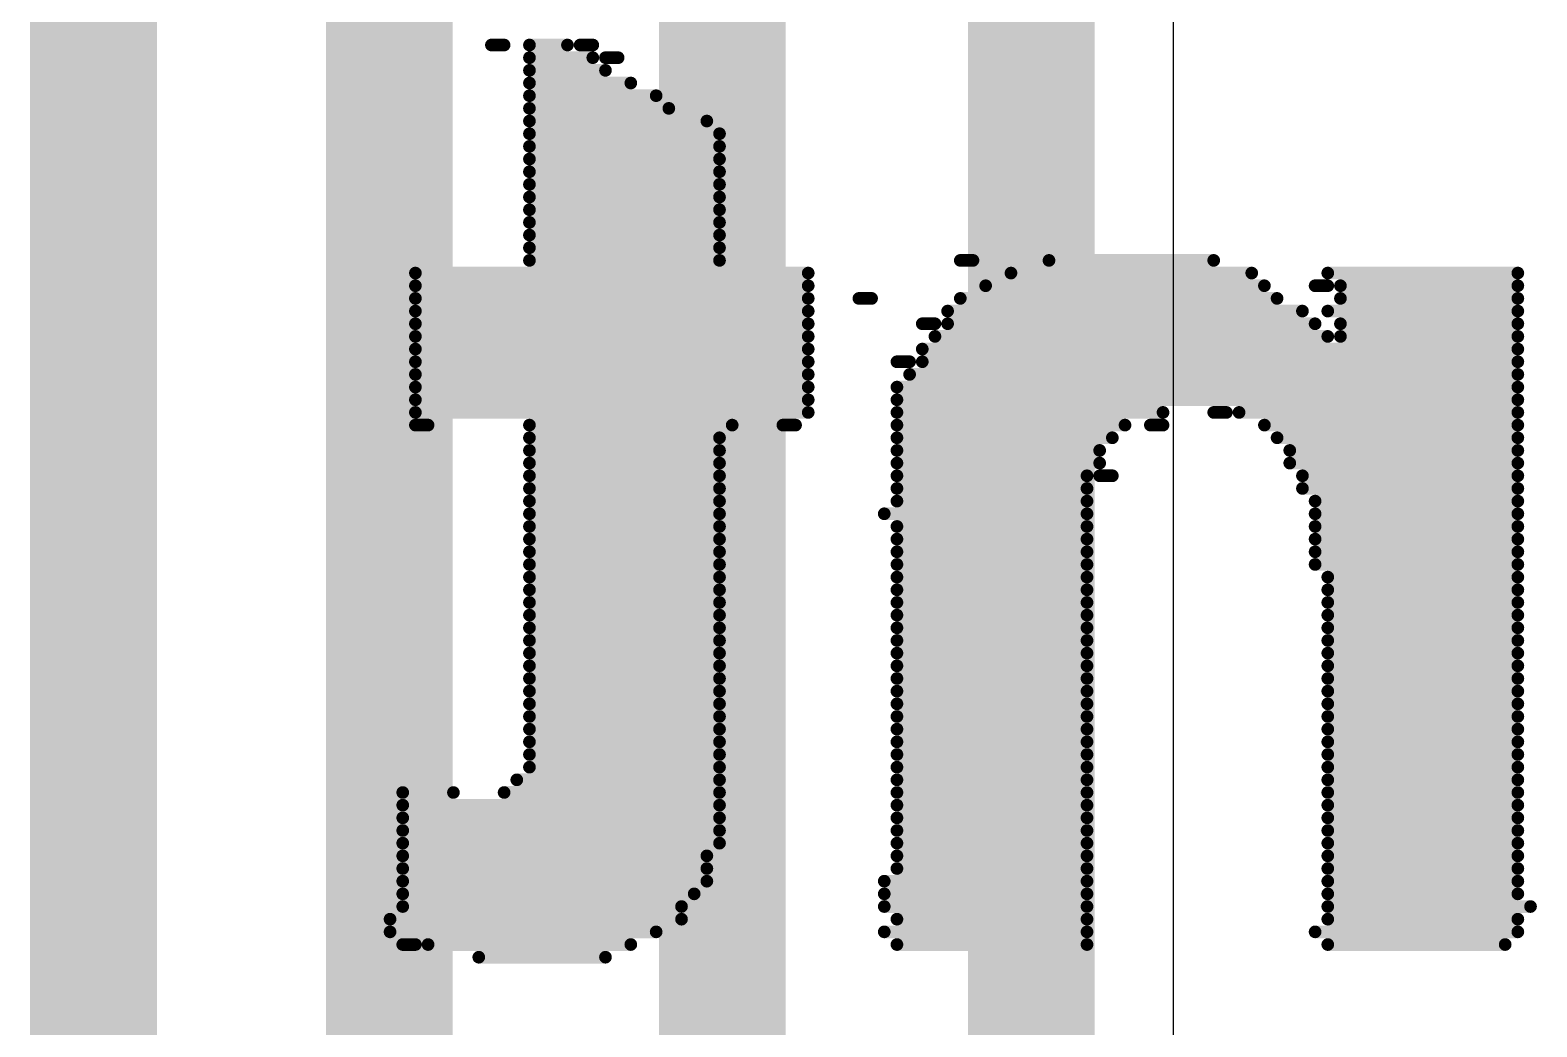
# Model space of a CAD drawing. Header units: inches. Extents: x -5 to 247, y -53 to 67.
# Drawn here: x 19.253 to 22.273, y -20.943 to -18.945 of the extents above; entities that cross this region are included whole.
import ezdxf

# ---------------------------------------------------------------- set-up
doc = ezdxf.new("R2010")
doc.units = ezdxf.units.IN
doc.layers.add('Bottom Overlay', color=54, linetype='Continuous')
doc.layers.add('Top Layer', color=1, linetype='Continuous')

msp = doc.modelspace()

# ---------------------------------------------------------------- linework, layer by layer
at = {"layer": 'Bottom Overlay', "const_width": 0.0254}
for points in [[(20.1779, -18.975), (20.2033, -18.975)], [(20.2541, -18.975), (20.3303, -18.975)], [(20.3557, -18.975), (20.3811, -18.975)], [(20.2541, -19.0004), (20.3811, -19.0004)], [(20.4065, -19.0004), (20.4319, -19.0004)], [(20.2541, -19.0258), (20.4065, -19.0258)], [(20.2541, -19.0512), (20.4573, -19.0512)], [(20.2541, -19.0766), (20.5081, -19.0766)], [(20.2541, -19.102), (20.5335, -19.102)], [(20.2541, -19.1274), (20.6097, -19.1274)], [(20.2541, -19.1528), (20.6351, -19.1528)], [(20.2541, -19.1782), (20.6351, -19.1782)], [(20.2541, -19.2036), (20.6351, -19.2036)], [(20.2541, -19.229), (20.6351, -19.229)], [(20.2541, -19.2544), (20.6351, -19.2544)], [(20.2541, -19.2798), (20.6351, -19.2798)], [(20.2541, -19.3052), (20.6351, -19.3052)], [(20.2541, -19.3306), (20.6351, -19.3306)], [(20.2541, -19.356), (20.6351, -19.356)], [(20.2541, -19.3814), (20.6351, -19.3814)], [(20.0255, -19.4322), (20.8129, -19.4322)], [(20.2541, -19.4068), (20.6351, -19.4068)], [(21.1177, -19.4068), (21.1431, -19.4068)], [(21.2193, -19.4322), (21.7019, -19.4322)], [(21.2955, -19.4068), (21.6257, -19.4068)], [(21.8543, -19.4322), (22.2353, -19.4322)], [(20.0255, -19.4576), (20.8129, -19.4576)], [(21.1685, -19.4576), (21.7273, -19.4576)], [(21.8289, -19.4576), (21.8543, -19.4576)], [(21.8797, -19.4576), (22.2353, -19.4576)], [(20.0255, -19.483), (20.8129, -19.483)], [(20.9145, -19.483), (20.9399, -19.483)], [(21.1177, -19.483), (21.7527, -19.483)], [(21.8797, -19.483), (22.2353, -19.483)], [(20.0255, -19.5084), (20.8129, -19.5084)], [(21.0923, -19.5084), (21.8035, -19.5084)], [(21.8543, -19.5084), (22.2353, -19.5084)], [(20.0255, -19.5338), (20.8129, -19.5338)], [(21.0415, -19.5338), (21.0669, -19.5338)], [(21.0923, -19.5338), (21.8289, -19.5338)], [(21.8797, -19.5338), (22.2353, -19.5338)], [(20.0255, -19.5592), (20.8129, -19.5592)], [(21.0669, -19.5592), (21.8543, -19.5592)], [(21.8797, -19.5592), (22.2353, -19.5592)], [(20.0255, -19.5846), (20.8129, -19.5846)], [(20.0255, -19.61), (20.8129, -19.61)], [(20.9907, -19.61), (21.0161, -19.61)], [(21.0415, -19.5846), (22.2353, -19.5846)], [(21.0415, -19.61), (22.2353, -19.61)], [(20.0255, -19.6354), (20.8129, -19.6354)], [(21.0161, -19.6354), (22.2353, -19.6354)], [(20.0255, -19.6608), (20.8129, -19.6608)], [(20.9907, -19.6608), (22.2353, -19.6608)], [(20.0255, -19.6862), (20.8129, -19.6862)], [(20.9907, -19.6862), (22.2353, -19.6862)], [(20.0255, -19.7116), (20.8129, -19.7116)], [(20.9907, -19.7116), (21.5241, -19.7116)], [(21.6257, -19.7116), (21.6511, -19.7116)], [(21.6765, -19.7116), (22.2353, -19.7116)], [(20.0255, -19.737), (20.0509, -19.737)], [(20.2541, -19.737), (20.6605, -19.737)], [(20.2541, -19.7624), (20.6351, -19.7624)], [(20.7621, -19.737), (20.7875, -19.737)], [(20.9907, -19.737), (21.4479, -19.737)], [(20.9907, -19.7624), (21.4225, -19.7624)], [(21.4987, -19.737), (21.5241, -19.737)], [(21.7273, -19.737), (22.2353, -19.737)], [(21.7527, -19.7624), (22.2353, -19.7624)], [(20.2541, -19.7878), (20.6351, -19.7878)], [(20.9907, -19.7878), (21.3971, -19.7878)], [(21.7781, -19.7878), (22.2353, -19.7878)], [(20.2541, -19.8132), (20.6351, -19.8132)], [(20.9907, -19.8132), (21.3971, -19.8132)], [(21.7781, -19.8132), (22.2353, -19.8132)], [(20.2541, -19.8386), (20.6351, -19.8386)], [(20.9907, -19.8386), (21.3717, -19.8386)], [(21.3971, -19.8386), (21.4225, -19.8386)], [(21.8035, -19.8386), (22.2353, -19.8386)], [(20.2541, -19.864), (20.6351, -19.864)], [(20.9907, -19.864), (21.3717, -19.864)], [(21.8035, -19.864), (22.2353, -19.864)], [(20.2541, -19.8894), (20.6351, -19.8894)], [(20.2541, -19.9148), (20.6351, -19.9148)], [(20.9653, -19.9148), (21.3717, -19.9148)], [(20.9907, -19.8894), (21.3717, -19.8894)], [(21.8289, -19.8894), (22.2353, -19.8894)], [(21.8289, -19.9148), (22.2353, -19.9148)], [(20.2541, -19.9402), (20.6351, -19.9402)], [(20.9907, -19.9402), (21.3717, -19.9402)], [(21.8289, -19.9402), (22.2353, -19.9402)], [(20.2541, -19.9656), (20.6351, -19.9656)], [(20.9907, -19.9656), (21.3717, -19.9656)], [(21.8289, -19.9656), (22.2353, -19.9656)], [(20.2541, -19.991), (20.6351, -19.991)], [(20.9907, -19.991), (21.3717, -19.991)], [(21.8289, -19.991), (22.2353, -19.991)], [(20.2541, -20.0164), (20.6351, -20.0164)], [(20.9907, -20.0164), (21.3717, -20.0164)], [(21.8289, -20.0164), (22.2353, -20.0164)], [(20.2541, -20.0418), (20.6351, -20.0418)], [(20.9907, -20.0418), (21.3717, -20.0418)], [(21.8543, -20.0418), (22.2353, -20.0418)], [(20.2541, -20.0672), (20.6351, -20.0672)], [(20.2541, -20.0926), (20.6351, -20.0926)], [(20.9907, -20.0672), (21.3717, -20.0672)], [(20.9907, -20.0926), (21.3717, -20.0926)], [(21.8543, -20.0672), (22.2353, -20.0672)], [(21.8543, -20.0926), (22.2353, -20.0926)], [(20.2541, -20.118), (20.6351, -20.118)], [(20.9907, -20.118), (21.3717, -20.118)], [(21.8543, -20.118), (22.2353, -20.118)], [(20.2541, -20.1434), (20.6351, -20.1434)], [(20.9907, -20.1434), (21.3717, -20.1434)], [(21.8543, -20.1434), (22.2353, -20.1434)], [(20.2541, -20.1688), (20.6351, -20.1688)], [(20.9907, -20.1688), (21.3717, -20.1688)], [(21.8543, -20.1688), (22.2353, -20.1688)], [(20.2541, -20.1942), (20.6351, -20.1942)], [(20.9907, -20.1942), (21.3717, -20.1942)], [(21.8543, -20.1942), (22.2353, -20.1942)], [(20.2541, -20.2196), (20.6351, -20.2196)], [(20.2541, -20.245), (20.6351, -20.245)], [(20.9907, -20.2196), (21.3717, -20.2196)], [(20.9907, -20.245), (21.3717, -20.245)], [(21.8543, -20.2196), (22.2353, -20.2196)], [(21.8543, -20.245), (22.2353, -20.245)], [(20.2541, -20.2704), (20.6351, -20.2704)], [(20.9907, -20.2704), (21.3717, -20.2704)], [(21.8543, -20.2704), (22.2353, -20.2704)], [(20.2541, -20.2958), (20.6351, -20.2958)], [(20.9907, -20.2958), (21.3717, -20.2958)], [(21.8543, -20.2958), (22.2353, -20.2958)], [(20.2541, -20.3212), (20.6351, -20.3212)], [(20.9907, -20.3212), (21.3717, -20.3212)], [(21.8543, -20.3212), (22.2353, -20.3212)], [(20.2541, -20.3466), (20.6351, -20.3466)], [(20.9907, -20.3466), (21.3717, -20.3466)], [(21.8543, -20.3466), (22.2353, -20.3466)], [(20.2541, -20.372), (20.6351, -20.372)], [(20.2541, -20.3974), (20.6351, -20.3974)], [(20.9907, -20.372), (21.3717, -20.372)], [(20.9907, -20.3974), (21.3717, -20.3974)], [(21.8543, -20.372), (22.2353, -20.372)], [(21.8543, -20.3974), (22.2353, -20.3974)], [(20.2541, -20.4228), (20.6351, -20.4228)], [(20.9907, -20.4228), (21.3717, -20.4228)], [(21.8543, -20.4228), (22.2353, -20.4228)], [(20.2287, -20.4482), (20.6351, -20.4482)], [(20.9907, -20.4482), (21.3717, -20.4482)], [(21.8543, -20.4482), (22.2353, -20.4482)], [(20.0001, -20.4736), (20.1017, -20.4736)], [(20.2033, -20.4736), (20.6351, -20.4736)], [(20.9907, -20.4736), (21.3717, -20.4736)], [(21.8543, -20.4736), (22.2353, -20.4736)], [(20.0001, -20.499), (20.6351, -20.499)], [(20.9907, -20.499), (21.3717, -20.499)], [(21.8543, -20.499), (22.2353, -20.499)], [(20.0001, -20.5244), (20.6351, -20.5244)], [(20.0001, -20.5498), (20.6351, -20.5498)], [(20.9907, -20.5244), (21.3717, -20.5244)], [(20.9907, -20.5498), (21.3717, -20.5498)], [(21.8543, -20.5244), (22.2353, -20.5244)], [(21.8543, -20.5498), (22.2353, -20.5498)], [(20.0001, -20.5752), (20.6351, -20.5752)], [(20.9907, -20.5752), (21.3717, -20.5752)], [(21.8543, -20.5752), (22.2353, -20.5752)], [(20.0001, -20.6006), (20.6097, -20.6006)], [(20.9907, -20.6006), (21.3717, -20.6006)], [(21.8543, -20.6006), (22.2353, -20.6006)], [(20.0001, -20.626), (20.6097, -20.626)], [(20.9907, -20.626), (21.3717, -20.626)], [(21.8543, -20.626), (22.2353, -20.626)], [(20.0001, -20.6514), (20.6097, -20.6514)], [(20.9653, -20.6514), (21.3717, -20.6514)], [(21.8543, -20.6514), (22.2353, -20.6514)], [(20.0001, -20.6768), (20.5843, -20.6768)], [(20.9653, -20.6768), (21.3717, -20.6768)], [(21.8543, -20.6768), (22.2353, -20.6768)], [(19.9747, -20.7276), (20.5589, -20.7276)], [(20.0001, -20.7022), (20.5589, -20.7022)], [(20.9653, -20.7022), (21.3717, -20.7022)], [(20.9907, -20.7276), (21.3717, -20.7276)], [(21.8543, -20.7022), (22.2607, -20.7022)], [(21.8543, -20.7276), (22.2353, -20.7276)], [(19.9747, -20.753), (20.5081, -20.753)], [(20.9653, -20.753), (21.3717, -20.753)], [(21.8289, -20.753), (22.2353, -20.753)], [(20.0001, -20.7784), (20.0255, -20.7784)], [(20.0509, -20.7784), (20.4573, -20.7784)], [(20.9907, -20.7784), (21.3717, -20.7784)], [(21.8543, -20.7784), (22.2099, -20.7784)], [(20.1525, -20.8038), (20.4065, -20.8038)]]:
    msp.add_lwpolyline(points, dxfattribs=at)
at = {"layer": 'Bottom Overlay', "const_width": 0.0127}
for points in [[(20.1715, -18.975, 1), (20.1842, -18.975, 1)], [(20.1969, -18.975, 1), (20.2096, -18.975, 1)], [(20.2477, -18.975, 1), (20.2604, -18.975, 1)], [(20.3239, -18.975, 1), (20.3366, -18.975, 1)], [(20.3493, -18.975, 1), (20.362, -18.975, 1)], [(20.3747, -18.975, 1), (20.3874, -18.975, 1)], [(20.2477, -19.0004, 1), (20.2604, -19.0004, 1)], [(20.3747, -19.0004, 1), (20.3874, -19.0004, 1)], [(20.4001, -19.0004, 1), (20.4128, -19.0004, 1)], [(20.4255, -19.0004, 1), (20.4382, -19.0004, 1)], [(20.2477, -19.0258, 1), (20.2604, -19.0258, 1)], [(20.4001, -19.0258, 1), (20.4128, -19.0258, 1)], [(20.2477, -19.0512, 1), (20.2604, -19.0512, 1)], [(20.4509, -19.0512, 1), (20.4636, -19.0512, 1)], [(20.2477, -19.0766, 1), (20.2604, -19.0766, 1)], [(20.5017, -19.0766, 1), (20.5144, -19.0766, 1)], [(20.2477, -19.102, 1), (20.2604, -19.102, 1)], [(20.2477, -19.1274, 1), (20.2604, -19.1274, 1)], [(20.5271, -19.102, 1), (20.5398, -19.102, 1)], [(20.6033, -19.1274, 1), (20.616, -19.1274, 1)], [(20.2477, -19.1528, 1), (20.2604, -19.1528, 1)], [(20.6287, -19.1528, 1), (20.6414, -19.1528, 1)], [(20.2477, -19.1782, 1), (20.2604, -19.1782, 1)], [(20.6287, -19.1782, 1), (20.6414, -19.1782, 1)], [(20.2477, -19.2036, 1), (20.2604, -19.2036, 1)], [(20.6287, -19.2036, 1), (20.6414, -19.2036, 1)], [(20.2477, -19.229, 1), (20.2604, -19.229, 1)], [(20.6287, -19.229, 1), (20.6414, -19.229, 1)], [(20.2477, -19.2544, 1), (20.2604, -19.2544, 1)], [(20.2477, -19.2798, 1), (20.2604, -19.2798, 1)], [(20.6287, -19.2544, 1), (20.6414, -19.2544, 1)], [(20.6287, -19.2798, 1), (20.6414, -19.2798, 1)], [(20.2477, -19.3052, 1), (20.2604, -19.3052, 1)], [(20.6287, -19.3052, 1), (20.6414, -19.3052, 1)], [(20.2477, -19.3306, 1), (20.2604, -19.3306, 1)], [(20.6287, -19.3306, 1), (20.6414, -19.3306, 1)], [(20.2477, -19.356, 1), (20.2604, -19.356, 1)], [(20.6287, -19.356, 1), (20.6414, -19.356, 1)], [(20.2477, -19.3814, 1), (20.2604, -19.3814, 1)], [(20.6287, -19.3814, 1), (20.6414, -19.3814, 1)], [(20.0191, -19.4322, 1), (20.0318, -19.4322, 1)], [(20.2477, -19.4068, 1), (20.2604, -19.4068, 1)], [(20.6287, -19.4068, 1), (20.6414, -19.4068, 1)], [(20.8065, -19.4322, 1), (20.8192, -19.4322, 1)], [(21.1113, -19.4068, 1), (21.124, -19.4068, 1)], [(21.1367, -19.4068, 1), (21.1494, -19.4068, 1)], [(21.2129, -19.4322, 1), (21.2256, -19.4322, 1)], [(21.2891, -19.4068, 1), (21.3018, -19.4068, 1)], [(21.6193, -19.4068, 1), (21.632, -19.4068, 1)], [(21.6955, -19.4322, 1), (21.7082, -19.4322, 1)], [(21.8479, -19.4322, 1), (21.8606, -19.4322, 1)], [(22.2289, -19.4322, 1), (22.2416, -19.4322, 1)], [(20.0191, -19.4576, 1), (20.0318, -19.4576, 1)], [(20.8065, -19.4576, 1), (20.8192, -19.4576, 1)], [(21.1621, -19.4576, 1), (21.1748, -19.4576, 1)], [(21.7209, -19.4576, 1), (21.7336, -19.4576, 1)], [(21.8225, -19.4576, 1), (21.8352, -19.4576, 1)], [(21.8479, -19.4576, 1), (21.8606, -19.4576, 1)], [(21.8733, -19.4576, 1), (21.886, -19.4576, 1)], [(22.2289, -19.4576, 1), (22.2416, -19.4576, 1)], [(20.0191, -19.483, 1), (20.0318, -19.483, 1)], [(20.8065, -19.483, 1), (20.8192, -19.483, 1)], [(20.9081, -19.483, 1), (20.9208, -19.483, 1)], [(20.9335, -19.483, 1), (20.9462, -19.483, 1)], [(21.1113, -19.483, 1), (21.124, -19.483, 1)], [(21.7463, -19.483, 1), (21.759, -19.483, 1)], [(21.8733, -19.483, 1), (21.886, -19.483, 1)], [(22.2289, -19.483, 1), (22.2416, -19.483, 1)], [(20.0191, -19.5084, 1), (20.0318, -19.5084, 1)], [(20.8065, -19.5084, 1), (20.8192, -19.5084, 1)], [(21.0859, -19.5084, 1), (21.0986, -19.5084, 1)], [(21.7971, -19.5084, 1), (21.8098, -19.5084, 1)], [(21.8479, -19.5084, 1), (21.8606, -19.5084, 1)], [(22.2289, -19.5084, 1), (22.2416, -19.5084, 1)], [(20.0191, -19.5338, 1), (20.0318, -19.5338, 1)], [(20.8065, -19.5338, 1), (20.8192, -19.5338, 1)], [(21.0351, -19.5338, 1), (21.0478, -19.5338, 1)], [(21.0605, -19.5338, 1), (21.0732, -19.5338, 1)], [(21.0859, -19.5338, 1), (21.0986, -19.5338, 1)], [(21.8225, -19.5338, 1), (21.8352, -19.5338, 1)], [(21.8733, -19.5338, 1), (21.886, -19.5338, 1)], [(22.2289, -19.5338, 1), (22.2416, -19.5338, 1)], [(20.0191, -19.5592, 1), (20.0318, -19.5592, 1)], [(20.8065, -19.5592, 1), (20.8192, -19.5592, 1)], [(21.0605, -19.5592, 1), (21.0732, -19.5592, 1)], [(21.8479, -19.5592, 1), (21.8606, -19.5592, 1)], [(21.8733, -19.5592, 1), (21.886, -19.5592, 1)], [(22.2289, -19.5592, 1), (22.2416, -19.5592, 1)], [(20.0191, -19.5846, 1), (20.0318, -19.5846, 1)], [(20.0191, -19.61, 1), (20.0318, -19.61, 1)], [(20.8065, -19.5846, 1), (20.8192, -19.5846, 1)], [(20.8065, -19.61, 1), (20.8192, -19.61, 1)], [(20.9843, -19.61, 1), (20.997, -19.61, 1)], [(21.0097, -19.61, 1), (21.0224, -19.61, 1)], [(21.0351, -19.5846, 1), (21.0478, -19.5846, 1)], [(21.0351, -19.61, 1), (21.0478, -19.61, 1)], [(22.2289, -19.5846, 1), (22.2416, -19.5846, 1)], [(22.2289, -19.61, 1), (22.2416, -19.61, 1)], [(20.0191, -19.6354, 1), (20.0318, -19.6354, 1)], [(20.8065, -19.6354, 1), (20.8192, -19.6354, 1)], [(21.0097, -19.6354, 1), (21.0224, -19.6354, 1)], [(22.2289, -19.6354, 1), (22.2416, -19.6354, 1)], [(20.0191, -19.6608, 1), (20.0318, -19.6608, 1)], [(20.8065, -19.6608, 1), (20.8192, -19.6608, 1)], [(20.9843, -19.6608, 1), (20.997, -19.6608, 1)], [(22.2289, -19.6608, 1), (22.2416, -19.6608, 1)], [(20.0191, -19.6862, 1), (20.0318, -19.6862, 1)], [(20.8065, -19.6862, 1), (20.8192, -19.6862, 1)], [(20.9843, -19.6862, 1), (20.997, -19.6862, 1)], [(22.2289, -19.6862, 1), (22.2416, -19.6862, 1)], [(20.0191, -19.7116, 1), (20.0318, -19.7116, 1)], [(20.8065, -19.7116, 1), (20.8192, -19.7116, 1)], [(20.9843, -19.7116, 1), (20.997, -19.7116, 1)], [(21.5177, -19.7116, 1), (21.5304, -19.7116, 1)], [(21.6193, -19.7116, 1), (21.632, -19.7116, 1)], [(21.6447, -19.7116, 1), (21.6574, -19.7116, 1)], [(21.6701, -19.7116, 1), (21.6828, -19.7116, 1)], [(22.2289, -19.7116, 1), (22.2416, -19.7116, 1)], [(20.0191, -19.737, 1), (20.0318, -19.737, 1)], [(20.0445, -19.737, 1), (20.0572, -19.737, 1)], [(20.2477, -19.737, 1), (20.2604, -19.737, 1)], [(20.2477, -19.7624, 1), (20.2604, -19.7624, 1)], [(20.6287, -19.7624, 1), (20.6414, -19.7624, 1)], [(20.6541, -19.737, 1), (20.6668, -19.737, 1)], [(20.7557, -19.737, 1), (20.7684, -19.737, 1)], [(20.7811, -19.737, 1), (20.7938, -19.737, 1)], [(20.9843, -19.737, 1), (20.997, -19.737, 1)], [(20.9843, -19.7624, 1), (20.997, -19.7624, 1)], [(21.4161, -19.7624, 1), (21.4288, -19.7624, 1)], [(21.4415, -19.737, 1), (21.4542, -19.737, 1)], [(21.4923, -19.737, 1), (21.505, -19.737, 1)], [(21.5177, -19.737, 1), (21.5304, -19.737, 1)], [(21.7209, -19.737, 1), (21.7336, -19.737, 1)], [(21.7463, -19.7624, 1), (21.759, -19.7624, 1)], [(22.2289, -19.737, 1), (22.2416, -19.737, 1)], [(22.2289, -19.7624, 1), (22.2416, -19.7624, 1)], [(20.2477, -19.7878, 1), (20.2604, -19.7878, 1)], [(20.6287, -19.7878, 1), (20.6414, -19.7878, 1)], [(20.9843, -19.7878, 1), (20.997, -19.7878, 1)], [(21.3907, -19.7878, 1), (21.4034, -19.7878, 1)], [(21.7717, -19.7878, 1), (21.7844, -19.7878, 1)], [(22.2289, -19.7878, 1), (22.2416, -19.7878, 1)], [(20.2477, -19.8132, 1), (20.2604, -19.8132, 1)], [(20.6287, -19.8132, 1), (20.6414, -19.8132, 1)], [(20.9843, -19.8132, 1), (20.997, -19.8132, 1)], [(21.3907, -19.8132, 1), (21.4034, -19.8132, 1)], [(21.7717, -19.8132, 1), (21.7844, -19.8132, 1)], [(22.2289, -19.8132, 1), (22.2416, -19.8132, 1)], [(20.2477, -19.8386, 1), (20.2604, -19.8386, 1)], [(20.6287, -19.8386, 1), (20.6414, -19.8386, 1)], [(20.9843, -19.8386, 1), (20.997, -19.8386, 1)], [(21.3653, -19.8386, 1), (21.378, -19.8386, 1)], [(21.3907, -19.8386, 1), (21.4034, -19.8386, 1)], [(21.4161, -19.8386, 1), (21.4288, -19.8386, 1)], [(21.7971, -19.8386, 1), (21.8098, -19.8386, 1)], [(22.2289, -19.8386, 1), (22.2416, -19.8386, 1)], [(20.2477, -19.864, 1), (20.2604, -19.864, 1)], [(20.6287, -19.864, 1), (20.6414, -19.864, 1)], [(20.9843, -19.864, 1), (20.997, -19.864, 1)], [(21.3653, -19.864, 1), (21.378, -19.864, 1)], [(21.7971, -19.864, 1), (21.8098, -19.864, 1)], [(22.2289, -19.864, 1), (22.2416, -19.864, 1)], [(20.2477, -19.8894, 1), (20.2604, -19.8894, 1)], [(20.2477, -19.9148, 1), (20.2604, -19.9148, 1)], [(20.6287, -19.8894, 1), (20.6414, -19.8894, 1)], [(20.6287, -19.9148, 1), (20.6414, -19.9148, 1)], [(20.9589, -19.9148, 1), (20.9716, -19.9148, 1)], [(20.9843, -19.8894, 1), (20.997, -19.8894, 1)], [(21.3653, -19.8894, 1), (21.378, -19.8894, 1)], [(21.3653, -19.9148, 1), (21.378, -19.9148, 1)], [(21.8225, -19.8894, 1), (21.8352, -19.8894, 1)], [(21.8225, -19.9148, 1), (21.8352, -19.9148, 1)], [(22.2289, -19.8894, 1), (22.2416, -19.8894, 1)], [(22.2289, -19.9148, 1), (22.2416, -19.9148, 1)], [(20.2477, -19.9402, 1), (20.2604, -19.9402, 1)], [(20.6287, -19.9402, 1), (20.6414, -19.9402, 1)], [(20.9843, -19.9402, 1), (20.997, -19.9402, 1)], [(21.3653, -19.9402, 1), (21.378, -19.9402, 1)], [(21.8225, -19.9402, 1), (21.8352, -19.9402, 1)], [(22.2289, -19.9402, 1), (22.2416, -19.9402, 1)], [(20.2477, -19.9656, 1), (20.2604, -19.9656, 1)], [(20.6287, -19.9656, 1), (20.6414, -19.9656, 1)], [(20.9843, -19.9656, 1), (20.997, -19.9656, 1)], [(21.3653, -19.9656, 1), (21.378, -19.9656, 1)], [(21.8225, -19.9656, 1), (21.8352, -19.9656, 1)], [(22.2289, -19.9656, 1), (22.2416, -19.9656, 1)], [(20.2477, -19.991, 1), (20.2604, -19.991, 1)], [(20.6287, -19.991, 1), (20.6414, -19.991, 1)], [(20.9843, -19.991, 1), (20.997, -19.991, 1)], [(21.3653, -19.991, 1), (21.378, -19.991, 1)], [(21.8225, -19.991, 1), (21.8352, -19.991, 1)], [(22.2289, -19.991, 1), (22.2416, -19.991, 1)], [(20.2477, -20.0164, 1), (20.2604, -20.0164, 1)], [(20.6287, -20.0164, 1), (20.6414, -20.0164, 1)], [(20.9843, -20.0164, 1), (20.997, -20.0164, 1)], [(21.3653, -20.0164, 1), (21.378, -20.0164, 1)], [(21.8225, -20.0164, 1), (21.8352, -20.0164, 1)], [(22.2289, -20.0164, 1), (22.2416, -20.0164, 1)], [(20.2477, -20.0418, 1), (20.2604, -20.0418, 1)], [(20.6287, -20.0418, 1), (20.6414, -20.0418, 1)], [(20.9843, -20.0418, 1), (20.997, -20.0418, 1)], [(21.3653, -20.0418, 1), (21.378, -20.0418, 1)], [(21.8479, -20.0418, 1), (21.8606, -20.0418, 1)], [(22.2289, -20.0418, 1), (22.2416, -20.0418, 1)], [(20.2477, -20.0672, 1), (20.2604, -20.0672, 1)], [(20.2477, -20.0926, 1), (20.2604, -20.0926, 1)], [(20.6287, -20.0672, 1), (20.6414, -20.0672, 1)], [(20.6287, -20.0926, 1), (20.6414, -20.0926, 1)], [(20.9843, -20.0672, 1), (20.997, -20.0672, 1)], [(20.9843, -20.0926, 1), (20.997, -20.0926, 1)], [(21.3653, -20.0672, 1), (21.378, -20.0672, 1)], [(21.3653, -20.0926, 1), (21.378, -20.0926, 1)], [(21.8479, -20.0672, 1), (21.8606, -20.0672, 1)], [(21.8479, -20.0926, 1), (21.8606, -20.0926, 1)], [(22.2289, -20.0672, 1), (22.2416, -20.0672, 1)], [(22.2289, -20.0926, 1), (22.2416, -20.0926, 1)], [(20.2477, -20.118, 1), (20.2604, -20.118, 1)], [(20.6287, -20.118, 1), (20.6414, -20.118, 1)], [(20.9843, -20.118, 1), (20.997, -20.118, 1)], [(21.3653, -20.118, 1), (21.378, -20.118, 1)], [(21.8479, -20.118, 1), (21.8606, -20.118, 1)], [(22.2289, -20.118, 1), (22.2416, -20.118, 1)], [(20.2477, -20.1434, 1), (20.2604, -20.1434, 1)], [(20.6287, -20.1434, 1), (20.6414, -20.1434, 1)], [(20.9843, -20.1434, 1), (20.997, -20.1434, 1)], [(21.3653, -20.1434, 1), (21.378, -20.1434, 1)], [(21.8479, -20.1434, 1), (21.8606, -20.1434, 1)], [(22.2289, -20.1434, 1), (22.2416, -20.1434, 1)], [(20.2477, -20.1688, 1), (20.2604, -20.1688, 1)], [(20.6287, -20.1688, 1), (20.6414, -20.1688, 1)], [(20.9843, -20.1688, 1), (20.997, -20.1688, 1)], [(21.3653, -20.1688, 1), (21.378, -20.1688, 1)], [(21.8479, -20.1688, 1), (21.8606, -20.1688, 1)], [(22.2289, -20.1688, 1), (22.2416, -20.1688, 1)], [(20.2477, -20.1942, 1), (20.2604, -20.1942, 1)], [(20.6287, -20.1942, 1), (20.6414, -20.1942, 1)], [(20.9843, -20.1942, 1), (20.997, -20.1942, 1)], [(21.3653, -20.1942, 1), (21.378, -20.1942, 1)], [(21.8479, -20.1942, 1), (21.8606, -20.1942, 1)], [(22.2289, -20.1942, 1), (22.2416, -20.1942, 1)], [(20.2477, -20.2196, 1), (20.2604, -20.2196, 1)], [(20.2477, -20.245, 1), (20.2604, -20.245, 1)], [(20.6287, -20.2196, 1), (20.6414, -20.2196, 1)], [(20.6287, -20.245, 1), (20.6414, -20.245, 1)], [(20.9843, -20.2196, 1), (20.997, -20.2196, 1)], [(20.9843, -20.245, 1), (20.997, -20.245, 1)], [(21.3653, -20.2196, 1), (21.378, -20.2196, 1)], [(21.3653, -20.245, 1), (21.378, -20.245, 1)], [(21.8479, -20.2196, 1), (21.8606, -20.2196, 1)], [(21.8479, -20.245, 1), (21.8606, -20.245, 1)], [(22.2289, -20.2196, 1), (22.2416, -20.2196, 1)], [(22.2289, -20.245, 1), (22.2416, -20.245, 1)], [(20.2477, -20.2704, 1), (20.2604, -20.2704, 1)], [(20.6287, -20.2704, 1), (20.6414, -20.2704, 1)], [(20.9843, -20.2704, 1), (20.997, -20.2704, 1)], [(21.3653, -20.2704, 1), (21.378, -20.2704, 1)], [(21.8479, -20.2704, 1), (21.8606, -20.2704, 1)], [(22.2289, -20.2704, 1), (22.2416, -20.2704, 1)], [(20.2477, -20.2958, 1), (20.2604, -20.2958, 1)], [(20.6287, -20.2958, 1), (20.6414, -20.2958, 1)], [(20.9843, -20.2958, 1), (20.997, -20.2958, 1)], [(21.3653, -20.2958, 1), (21.378, -20.2958, 1)], [(21.8479, -20.2958, 1), (21.8606, -20.2958, 1)], [(22.2289, -20.2958, 1), (22.2416, -20.2958, 1)], [(20.2477, -20.3212, 1), (20.2604, -20.3212, 1)], [(20.6287, -20.3212, 1), (20.6414, -20.3212, 1)], [(20.9843, -20.3212, 1), (20.997, -20.3212, 1)], [(21.3653, -20.3212, 1), (21.378, -20.3212, 1)], [(21.8479, -20.3212, 1), (21.8606, -20.3212, 1)], [(22.2289, -20.3212, 1), (22.2416, -20.3212, 1)], [(20.2477, -20.3466, 1), (20.2604, -20.3466, 1)], [(20.6287, -20.3466, 1), (20.6414, -20.3466, 1)], [(20.9843, -20.3466, 1), (20.997, -20.3466, 1)], [(21.3653, -20.3466, 1), (21.378, -20.3466, 1)], [(21.8479, -20.3466, 1), (21.8606, -20.3466, 1)], [(22.2289, -20.3466, 1), (22.2416, -20.3466, 1)], [(20.2477, -20.372, 1), (20.2604, -20.372, 1)], [(20.2477, -20.3974, 1), (20.2604, -20.3974, 1)], [(20.6287, -20.372, 1), (20.6414, -20.372, 1)], [(20.6287, -20.3974, 1), (20.6414, -20.3974, 1)], [(20.9843, -20.372, 1), (20.997, -20.372, 1)], [(20.9843, -20.3974, 1), (20.997, -20.3974, 1)], [(21.3653, -20.372, 1), (21.378, -20.372, 1)], [(21.3653, -20.3974, 1), (21.378, -20.3974, 1)], [(21.8479, -20.372, 1), (21.8606, -20.372, 1)], [(21.8479, -20.3974, 1), (21.8606, -20.3974, 1)], [(22.2289, -20.372, 1), (22.2416, -20.372, 1)], [(22.2289, -20.3974, 1), (22.2416, -20.3974, 1)], [(20.2477, -20.4228, 1), (20.2604, -20.4228, 1)], [(20.6287, -20.4228, 1), (20.6414, -20.4228, 1)], [(20.9843, -20.4228, 1), (20.997, -20.4228, 1)], [(21.3653, -20.4228, 1), (21.378, -20.4228, 1)], [(21.8479, -20.4228, 1), (21.8606, -20.4228, 1)], [(22.2289, -20.4228, 1), (22.2416, -20.4228, 1)], [(20.2223, -20.4482, 1), (20.235, -20.4482, 1)], [(20.6287, -20.4482, 1), (20.6414, -20.4482, 1)], [(20.9843, -20.4482, 1), (20.997, -20.4482, 1)], [(21.3653, -20.4482, 1), (21.378, -20.4482, 1)], [(21.8479, -20.4482, 1), (21.8606, -20.4482, 1)], [(22.2289, -20.4482, 1), (22.2416, -20.4482, 1)], [(19.9937, -20.4736, 1), (20.0064, -20.4736, 1)], [(20.0953, -20.4736, 1), (20.108, -20.4736, 1)], [(20.1969, -20.4736, 1), (20.2096, -20.4736, 1)], [(20.6287, -20.4736, 1), (20.6414, -20.4736, 1)], [(20.9843, -20.4736, 1), (20.997, -20.4736, 1)], [(21.3653, -20.4736, 1), (21.378, -20.4736, 1)], [(21.8479, -20.4736, 1), (21.8606, -20.4736, 1)], [(22.2289, -20.4736, 1), (22.2416, -20.4736, 1)], [(19.9937, -20.499, 1), (20.0064, -20.499, 1)], [(20.6287, -20.499, 1), (20.6414, -20.499, 1)], [(20.9843, -20.499, 1), (20.997, -20.499, 1)], [(21.3653, -20.499, 1), (21.378, -20.499, 1)], [(21.8479, -20.499, 1), (21.8606, -20.499, 1)], [(22.2289, -20.499, 1), (22.2416, -20.499, 1)], [(19.9937, -20.5244, 1), (20.0064, -20.5244, 1)], [(19.9937, -20.5498, 1), (20.0064, -20.5498, 1)], [(20.6287, -20.5244, 1), (20.6414, -20.5244, 1)], [(20.6287, -20.5498, 1), (20.6414, -20.5498, 1)], [(20.9843, -20.5244, 1), (20.997, -20.5244, 1)], [(20.9843, -20.5498, 1), (20.997, -20.5498, 1)], [(21.3653, -20.5244, 1), (21.378, -20.5244, 1)], [(21.3653, -20.5498, 1), (21.378, -20.5498, 1)], [(21.8479, -20.5244, 1), (21.8606, -20.5244, 1)], [(21.8479, -20.5498, 1), (21.8606, -20.5498, 1)], [(22.2289, -20.5244, 1), (22.2416, -20.5244, 1)], [(22.2289, -20.5498, 1), (22.2416, -20.5498, 1)], [(19.9937, -20.5752, 1), (20.0064, -20.5752, 1)], [(20.6287, -20.5752, 1), (20.6414, -20.5752, 1)], [(20.9843, -20.5752, 1), (20.997, -20.5752, 1)], [(21.3653, -20.5752, 1), (21.378, -20.5752, 1)], [(21.8479, -20.5752, 1), (21.8606, -20.5752, 1)], [(22.2289, -20.5752, 1), (22.2416, -20.5752, 1)], [(19.9937, -20.6006, 1), (20.0064, -20.6006, 1)], [(20.6033, -20.6006, 1), (20.616, -20.6006, 1)], [(20.9843, -20.6006, 1), (20.997, -20.6006, 1)], [(21.3653, -20.6006, 1), (21.378, -20.6006, 1)], [(21.8479, -20.6006, 1), (21.8606, -20.6006, 1)], [(22.2289, -20.6006, 1), (22.2416, -20.6006, 1)], [(19.9937, -20.626, 1), (20.0064, -20.626, 1)], [(20.6033, -20.626, 1), (20.616, -20.626, 1)], [(20.9843, -20.626, 1), (20.997, -20.626, 1)], [(21.3653, -20.626, 1), (21.378, -20.626, 1)], [(21.8479, -20.626, 1), (21.8606, -20.626, 1)], [(22.2289, -20.626, 1), (22.2416, -20.626, 1)], [(19.9937, -20.6514, 1), (20.0064, -20.6514, 1)], [(20.6033, -20.6514, 1), (20.616, -20.6514, 1)], [(20.9589, -20.6514, 1), (20.9716, -20.6514, 1)], [(21.3653, -20.6514, 1), (21.378, -20.6514, 1)], [(21.8479, -20.6514, 1), (21.8606, -20.6514, 1)], [(22.2289, -20.6514, 1), (22.2416, -20.6514, 1)], [(19.9937, -20.6768, 1), (20.0064, -20.6768, 1)], [(20.5779, -20.6768, 1), (20.5906, -20.6768, 1)], [(20.9589, -20.6768, 1), (20.9716, -20.6768, 1)], [(21.3653, -20.6768, 1), (21.378, -20.6768, 1)], [(21.8479, -20.6768, 1), (21.8606, -20.6768, 1)], [(22.2289, -20.6768, 1), (22.2416, -20.6768, 1)], [(19.9683, -20.7276, 1), (19.981, -20.7276, 1)], [(19.9937, -20.7022, 1), (20.0064, -20.7022, 1)], [(20.5525, -20.7022, 1), (20.5652, -20.7022, 1)], [(20.5525, -20.7276, 1), (20.5652, -20.7276, 1)], [(20.9589, -20.7022, 1), (20.9716, -20.7022, 1)], [(20.9843, -20.7276, 1), (20.997, -20.7276, 1)], [(21.3653, -20.7022, 1), (21.378, -20.7022, 1)], [(21.3653, -20.7276, 1), (21.378, -20.7276, 1)], [(21.8479, -20.7022, 1), (21.8606, -20.7022, 1)], [(21.8479, -20.7276, 1), (21.8606, -20.7276, 1)], [(22.2289, -20.7276, 1), (22.2416, -20.7276, 1)], [(22.2543, -20.7022, 1), (22.267, -20.7022, 1)], [(19.9683, -20.753, 1), (19.981, -20.753, 1)], [(20.5017, -20.753, 1), (20.5144, -20.753, 1)], [(20.9589, -20.753, 1), (20.9716, -20.753, 1)], [(21.3653, -20.753, 1), (21.378, -20.753, 1)], [(21.8225, -20.753, 1), (21.8352, -20.753, 1)], [(22.2289, -20.753, 1), (22.2416, -20.753, 1)], [(19.9937, -20.7784, 1), (20.0064, -20.7784, 1)], [(20.0191, -20.7784, 1), (20.0318, -20.7784, 1)], [(20.0445, -20.7784, 1), (20.0572, -20.7784, 1)], [(20.4509, -20.7784, 1), (20.4636, -20.7784, 1)], [(20.9843, -20.7784, 1), (20.997, -20.7784, 1)], [(21.3653, -20.7784, 1), (21.378, -20.7784, 1)], [(21.8479, -20.7784, 1), (21.8606, -20.7784, 1)], [(22.2035, -20.7784, 1), (22.2162, -20.7784, 1)], [(20.1461, -20.8038, 1), (20.1588, -20.8038, 1)], [(20.4001, -20.8038, 1), (20.4128, -20.8038, 1)]]:
    msp.add_lwpolyline(points, format="xyb", close=True, dxfattribs=at)
at = {"layer": 'Top Layer'}
msp.add_line((21.5447, -24.5789), (21.5447, -17.5256), dxfattribs=at)
at = {"layer": 'Top Layer', "const_width": 0.254}
for points in [[(20.6407, -24.1637), (20.6407, -15.726)], [(19.9731, -23.8022), (19.9731, -16.4264)], [(19.3802, -23.2986), (19.3802, -17.1707)], [(21.2598, -24.5789), (21.2598, -17.1707)]]:
    msp.add_lwpolyline(points, dxfattribs=at)

doc.saveas('drawing.dxf')
